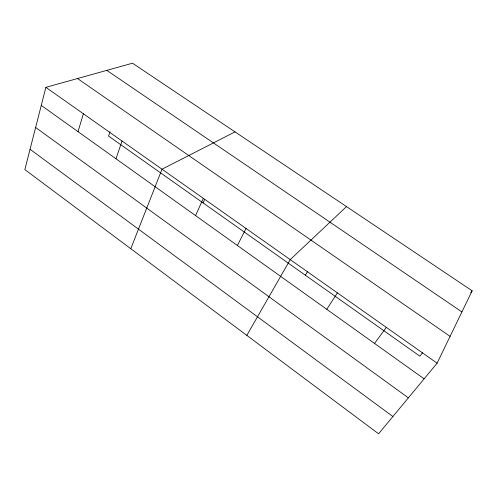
<?xml version="1.0" encoding="UTF-8"?>
<svg xmlns="http://www.w3.org/2000/svg" width="497" height="497" viewBox="0 0 497 497"><rect width="100%" height="100%" fill="white"/><g stroke="black" fill="none" stroke-linecap="round" stroke-linejoin="round"><path stroke-width="0.75" d="M45.892 87.335L24.85 169.595L378.584 433.794L437.105 363.177L472.15 290.788L132.513 63.206L45.892 87.335L437.105 363.177M78.035 131.662L83.366 113.757M109.999 131.73L108.563 136.085L419.841 356.15L422.717 352.559M115.969 158.754L122.051 141.03M130.779 248.711L162.016 169.21L235 131.885M195.588 215.617L203.316 198.334M203.099 202.919L204.683 199.39M237.398 245.481L246.034 228.452M246.829 335.382L290.229 259.62L346.508 206.603M305.357 275.214L307.711 271.287M326.753 309.302L337.407 292.882M374.552 343.439L386.331 327.374M470.715 292.578L472.15 290.788M106.799 70.369L461.918 311.923M77.501 78.532L450.083 336.363M41.27 105.401L424.121 378.844M35.622 127.48L408.36 397.861M30.044 149.286L392.897 416.523"/></g></svg>
